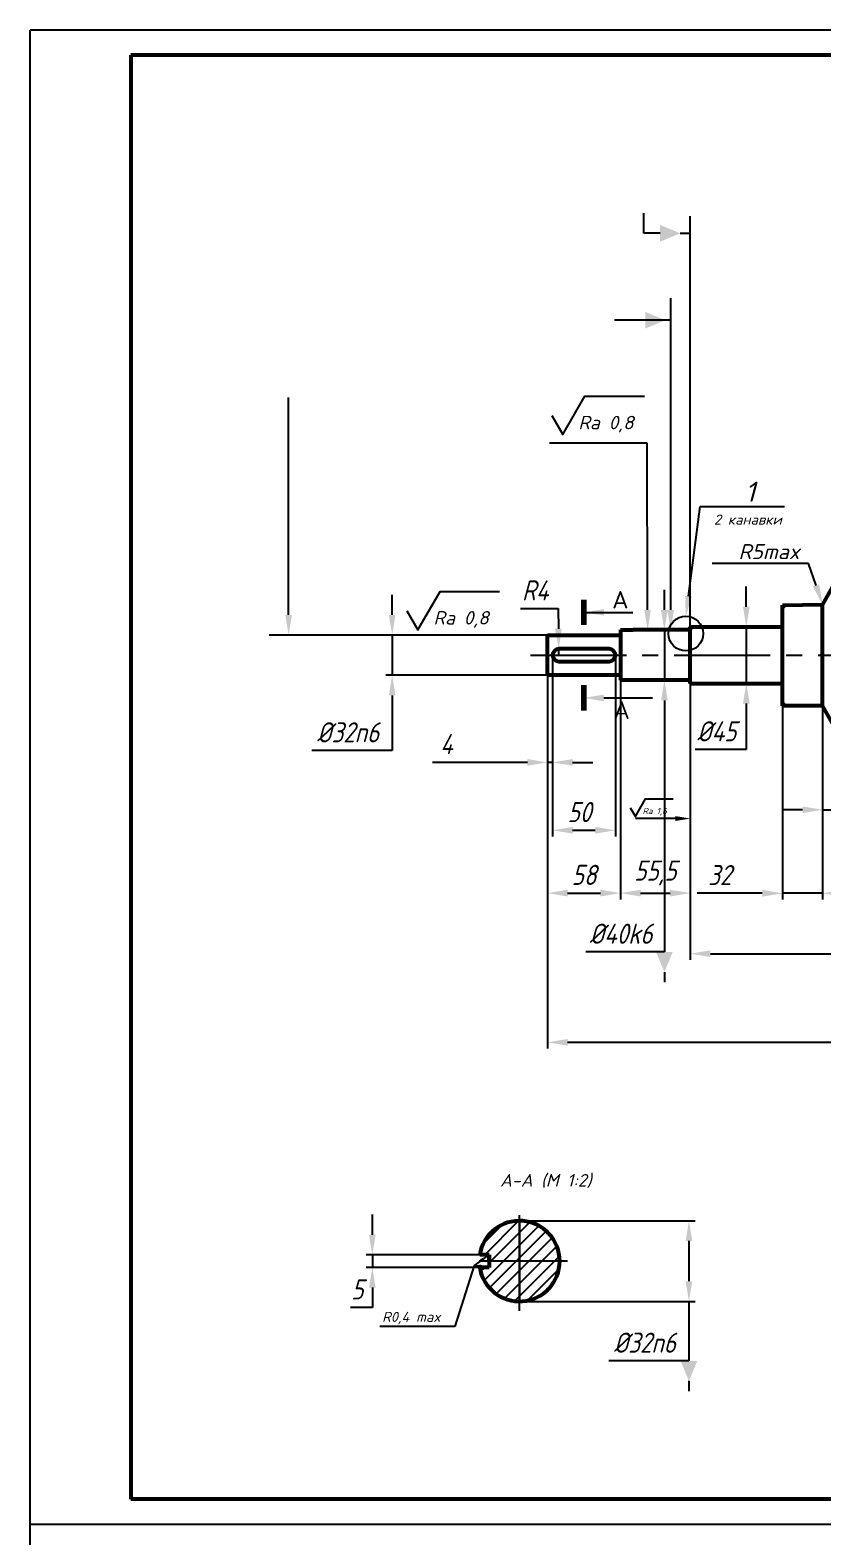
# Model space of a CAD drawing. Header units: millimetres. Extents: x -2503 to -1662, y -1923 to -1329.
# Drawn here: x -2503.2 to -2345.6, y -1628.9 to -1329.4 of the extents above; entities that cross this region are included whole.
import ezdxf
from ezdxf import colors
from ezdxf.entities.mleader import LeaderData, LeaderLine
from ezdxf.enums import TextEntityAlignment as Align
from ezdxf.math import Vec2, Vec3

# ---------------------------------------------------------------- set-up
doc = ezdxf.new("R2010")
doc.units = ezdxf.units.MM
doc.linetypes.add('осевая2', pattern=[28.575, 19.05, -3.175, 3.175, -3.175])
for name, color, linetype, lineweight in [('Основные', 7, 'Continuous', 53), ('Размеры', 7, 'Continuous', 25), ('РАМКА тонкие', 7, 'Continuous', 25), ('РАМКА1', 7, 'Continuous', 25), ('текст', 7, 'Continuous', 25), ('Тонкие', 7, 'Continuous', 25)]:
    doc.layers.add(name, color=color, linetype=linetype, lineweight=lineweight)
doc.styles.add('ADRF1', font='simplex.shx', dxfattribs={"width": 0.8, "oblique": 15})
doc.styles.get("Standard").update_dxf_attribs({"font": 'GOST_A.TTF', "oblique": 15})
doc.styles.add('TEXT', font='TXTA.SHX')
doc.dimstyles.new('SO-25', dxfattribs={"dimtxt": 4, "dimasz": 4, "dimexe": 1.25, "dimexo": 0, "dimgap": 1.625, "dimtad": 1, "dimtoh": 1, "dimdec": 0, "dimtxsty": 'ADRF1', "dimcen": 2.5, "dimadec": 0, "dimazin": 0, "dimtfac": 1, "dimtdec": 0, "dimtmove": 0, "dimatfit": 3, "dimfxl": 1, "dimarcsym": 0})

# ---------------------------------------------------------------- blocks, each defined once
blk = doc.blocks.new('*D121')
at = {"layer": 'Defpoints', "color": 0, "transparency": 16777216}
for p in [(-2400.35, -1457.61), (-2267.97, -1458.61), (-2267.97, -1530.57)]:
    blk.add_point(p, dxfattribs=at)
at = {"layer": 'Тонкие', "color": 0, "lineweight": -2, "transparency": 16777216}
for p, q in [((-2400.35, -1457.61), (-2400.35, -1531.82)), ((-2267.97, -1458.61), (-2267.97, -1531.82)), ((-2396.35, -1530.57), (-2271.97, -1530.57))]:
    blk.add_line(p, q, dxfattribs=at)
at = {"layer": 'Тонкие', "color": 0, "transparency": 16777216}
for points in [[(-2396.35, -1529.9), (-2396.35, -1531.23), (-2400.35, -1530.57)], [(-2271.97, -1529.9), (-2271.97, -1531.23), (-2267.97, -1530.57)]]:
    blk.add_solid(points, dxfattribs=at)
at = {"layer": 'Тонкие', "color": 0, "transparency": 16777216, "insert": (-2333.13, -1526.56), "char_height": 4, "attachment_point": 5, "style": 'ADRF1'}
blk.add_mtext('529,5', dxfattribs=at)
blk = doc.blocks.new('*D122')
at = {"layer": 'Defpoints', "color": 0, "transparency": 16777216}
for p in [(-2399.35, -1453.61), (-2386.85, -1453.61), (-2386.85, -1488.42)]:
    blk.add_point(p, dxfattribs=at)
at = {"layer": 'Тонкие', "color": 0, "lineweight": -2, "transparency": 16777216}
for p, q in [((-2399.35, -1453.61), (-2399.35, -1489.67)), ((-2386.85, -1453.61), (-2386.85, -1489.67)), ((-2395.35, -1488.42), (-2390.85, -1488.42))]:
    blk.add_line(p, q, dxfattribs=at)
at = {"layer": 'Тонкие', "color": 0, "transparency": 16777216}
for points in [[(-2395.35, -1487.76), (-2395.35, -1489.09), (-2399.35, -1488.42)], [(-2390.85, -1487.76), (-2390.85, -1489.09), (-2386.85, -1488.42)]]:
    blk.add_solid(points, dxfattribs=at)
at = {"layer": 'Тонкие', "color": 0, "transparency": 16777216, "insert": (-2394.01, -1484.8), "char_height": 4, "attachment_point": 5, "style": 'ADRF1'}
blk.add_mtext('50', dxfattribs=at)
blk = doc.blocks.new('*D123')
at = {"layer": 'Defpoints', "color": 0, "transparency": 16777216}
for p in [(-2400.35, -1453.61), (-2399.35, -1453.61), (-2399.35, -1474.93)]:
    blk.add_point(p, dxfattribs=at)
at = {"layer": 'Тонкие', "color": 0, "lineweight": -2, "transparency": 16777216}
for p, q in [((-2400.35, -1453.61), (-2400.35, -1476.18)), ((-2399.35, -1453.61), (-2399.35, -1476.18)), ((-2404.35, -1474.93), (-2423.2, -1474.93)), ((-2399.35, -1474.93), (-2400.35, -1474.93)), ((-2395.35, -1474.93), (-2391.35, -1474.93))]:
    blk.add_line(p, q, dxfattribs=at)
at = {"layer": 'Тонкие', "color": 0, "transparency": 16777216}
for points in [[(-2404.35, -1474.26), (-2404.35, -1475.59), (-2400.35, -1474.93)], [(-2395.35, -1474.26), (-2395.35, -1475.59), (-2399.35, -1474.93)]]:
    blk.add_solid(points, dxfattribs=at)
at = {"layer": 'Тонкие', "color": 0, "transparency": 16777216, "insert": (-2420.44, -1471.3), "char_height": 4, "attachment_point": 5, "style": 'ADRF1'}
blk.add_mtext('4', dxfattribs=at)
blk = doc.blocks.new('*D124')
at = {"layer": 'Defpoints', "color": 0, "transparency": 16777216}
for p in [(-2400.35, -1457.61), (-2385.85, -1457.61), (-2385.85, -1500.91)]:
    blk.add_point(p, dxfattribs=at)
at = {"layer": 'Тонкие', "color": 0, "lineweight": -2, "transparency": 16777216}
for p, q in [((-2400.35, -1457.61), (-2400.35, -1502.16)), ((-2385.85, -1457.61), (-2385.85, -1502.16)), ((-2396.35, -1500.91), (-2389.85, -1500.91))]:
    blk.add_line(p, q, dxfattribs=at)
at = {"layer": 'Тонкие', "color": 0, "transparency": 16777216}
for points in [[(-2396.35, -1500.25), (-2396.35, -1501.58), (-2400.35, -1500.91)], [(-2389.85, -1500.25), (-2389.85, -1501.58), (-2385.85, -1500.91)]]:
    blk.add_solid(points, dxfattribs=at)
at = {"layer": 'Тонкие', "color": 0, "transparency": 16777216, "insert": (-2393.1, -1497.29), "char_height": 4, "attachment_point": 5, "style": 'ADRF1'}
blk.add_mtext('58', dxfattribs=at)
blk = doc.blocks.new('*D125')
at = {"layer": 'Defpoints', "color": 0, "transparency": 16777216}
for p in [(-2385.85, -1458.61), (-2371.97, -1458.61), (-2371.97, -1500.91)]:
    blk.add_point(p, dxfattribs=at)
at = {"layer": 'Тонкие', "color": 0, "lineweight": -2, "transparency": 16777216}
for p, q in [((-2385.85, -1458.61), (-2385.85, -1502.16)), ((-2371.97, -1458.61), (-2371.97, -1502.16)), ((-2381.85, -1500.91), (-2375.97, -1500.91))]:
    blk.add_line(p, q, dxfattribs=at)
at = {"layer": 'Тонкие', "color": 0, "transparency": 16777216}
for points in [[(-2381.85, -1500.25), (-2381.85, -1501.58), (-2385.85, -1500.91)], [(-2375.97, -1500.25), (-2375.97, -1501.58), (-2371.97, -1500.91)]]:
    blk.add_solid(points, dxfattribs=at)
at = {"layer": 'Тонкие', "color": 0, "transparency": 16777216, "insert": (-2378.91, -1496.91), "char_height": 4, "attachment_point": 5, "style": 'ADRF1'}
blk.add_mtext('55,5', dxfattribs=at)
blk = doc.blocks.new('*D126')
at = {"layer": 'Defpoints', "color": 0, "transparency": 16777216}
for p in [(-2345.66, -1463.67), (-2300.66, -1463.73), (-2300.71, -1501.01)]:
    blk.add_point(p, dxfattribs=at)
at = {"layer": 'Тонкие', "color": 0, "lineweight": -2, "transparency": 16777216}
for p, q in [((-2345.66, -1463.67), (-2345.72, -1502.2)), ((-2300.66, -1463.73), (-2300.72, -1502.26)), ((-2341.71, -1500.96), (-2304.71, -1501.01))]:
    blk.add_line(p, q, dxfattribs=at)
at = {"layer": 'Тонкие', "color": 0, "transparency": 16777216}
for points in [[(-2341.71, -1500.29), (-2341.71, -1501.62), (-2345.71, -1500.95)], [(-2304.71, -1500.34), (-2304.71, -1501.67), (-2300.71, -1501.01)]]:
    blk.add_solid(points, dxfattribs=at)
at = {"layer": 'Тонкие', "color": 0, "transparency": 16777216, "insert": (-2323.21, -1497.36), "char_height": 4, "attachment_point": 5, "rotation": 359.9204, "style": 'ADRF1'}
blk.add_mtext('180', dxfattribs=at)
blk = doc.blocks.new('*D127')
at = {"layer": 'Defpoints', "color": 0, "transparency": 16777216}
for p in [(-2353.66, -1463.67), (-2345.66, -1463.67), (-2345.66, -1500.95)]:
    blk.add_point(p, dxfattribs=at)
at = {"layer": 'Тонкие', "color": 0, "lineweight": -2, "transparency": 16777216}
for p, q in [((-2353.66, -1463.67), (-2353.66, -1502.2)), ((-2345.66, -1463.67), (-2345.66, -1502.2)), ((-2357.66, -1500.95), (-2370.6, -1500.95)), ((-2345.66, -1500.95), (-2353.66, -1500.95)), ((-2341.66, -1500.95), (-2337.66, -1500.95))]:
    blk.add_line(p, q, dxfattribs=at)
at = {"layer": 'Тонкие', "color": 0, "transparency": 16777216}
for points in [[(-2357.66, -1500.28), (-2357.66, -1501.62), (-2353.66, -1500.95)], [(-2341.66, -1500.28), (-2341.66, -1501.62), (-2345.66, -1500.95)]]:
    blk.add_solid(points, dxfattribs=at)
at = {"layer": 'Тонкие', "color": 0, "transparency": 16777216, "insert": (-2366.13, -1497.33), "char_height": 4, "attachment_point": 5, "style": 'ADRF1'}
blk.add_mtext('32', dxfattribs=at)
blk = doc.blocks.new('*D128')
at = {"layer": 'Defpoints', "color": 0, "transparency": 16777216}
for p in [(-2371.97, -1459.23), (-2274.35, -1459.23), (-2274.35, -1512.95)]:
    blk.add_point(p, dxfattribs=at)
at = {"layer": 'Тонкие', "color": 0, "lineweight": -2, "transparency": 16777216}
for p, q in [((-2371.97, -1459.23), (-2371.97, -1514.2)), ((-2274.35, -1459.23), (-2274.35, -1514.2)), ((-2367.97, -1512.95), (-2278.35, -1512.95))]:
    blk.add_line(p, q, dxfattribs=at)
at = {"layer": 'Тонкие', "color": 0, "transparency": 16777216}
for points in [[(-2367.97, -1512.29), (-2367.97, -1513.62), (-2371.97, -1512.95)], [(-2278.35, -1512.29), (-2278.35, -1513.62), (-2274.35, -1512.95)]]:
    blk.add_solid(points, dxfattribs=at)
at = {"layer": 'Тонкие', "color": 0, "transparency": 16777216, "insert": (-2323.16, -1509.33), "char_height": 4, "attachment_point": 5, "style": 'ADRF1'}
blk.add_mtext('390.5', dxfattribs=at)
blk = doc.blocks.new('*D134')
at = {"layer": 'Defpoints', "color": 0, "transparency": 16777216}
for p in [(-2353.66, -1447.98), (-2360.83, -1459.23), (-2353.66, -1459.23)]:
    blk.add_point(p, dxfattribs=at)
at = {"layer": 'Тонкие', "color": 0, "lineweight": -2, "transparency": 16777216}
for p, q in [((-2360.83, -1443.98), (-2360.83, -1439.98)), ((-2353.66, -1447.98), (-2362.08, -1447.98)), ((-2360.83, -1447.98), (-2360.83, -1459.23)), ((-2353.66, -1459.23), (-2362.08, -1459.23)), ((-2360.83, -1463.23), (-2360.83, -1472.37)), ((-2360.83, -1472.37), (-2371, -1472.37))]:
    blk.add_line(p, q, dxfattribs=at)
at = {"layer": 'Тонкие', "color": 0, "transparency": 16777216}
for points in [[(-2361.5, -1443.98), (-2360.17, -1443.98), (-2360.83, -1447.98)], [(-2361.5, -1463.23), (-2360.17, -1463.23), (-2360.83, -1459.23)]]:
    blk.add_solid(points, dxfattribs=at)
at = {"layer": 'Тонкие', "color": 0, "transparency": 16777216, "insert": (-2366.73, -1468.75), "char_height": 4, "attachment_point": 5, "style": 'ADRF1'}
blk.add_mtext('%%C45', dxfattribs=at)
blk = doc.blocks.new('*D136')
at = {"layer": 'Defpoints', "color": 0, "transparency": 16777216}
for p in [(-2431.22, -1449.61), (-2400.35, -1449.61), (-2400.35, -1457.61)]:
    blk.add_point(p, dxfattribs=at)
at = {"layer": 'Тонкие', "color": 0, "lineweight": -2, "transparency": 16777216}
for p, q in [((-2431.22, -1445.61), (-2431.22, -1441.61)), ((-2400.35, -1449.61), (-2432.47, -1449.61)), ((-2431.22, -1449.61), (-2431.22, -1457.61)), ((-2400.35, -1457.61), (-2432.47, -1457.61)), ((-2431.22, -1461.61), (-2431.22, -1472.58)), ((-2431.22, -1472.58), (-2447.18, -1472.58))]:
    blk.add_line(p, q, dxfattribs=at)
at = {"layer": 'Тонкие', "color": 0, "transparency": 16777216}
for points in [[(-2431.89, -1445.61), (-2430.56, -1445.61), (-2431.22, -1449.61)], [(-2431.89, -1461.61), (-2430.56, -1461.61), (-2431.22, -1457.61)]]:
    blk.add_solid(points, dxfattribs=at)
at = {"layer": 'Тонкие', "color": 0, "transparency": 16777216, "insert": (-2440.01, -1468.95), "char_height": 4, "attachment_point": 5, "style": 'ADRF1'}
blk.add_mtext('%%C32n6', dxfattribs=at)
blk = doc.blocks.new('*D137')
at = {"layer": 'Defpoints', "color": 0, "transparency": 16777216}
for p in [(-2398.12, -1452.36), (-2398.1, -1453.61)]:
    blk.add_point(p, dxfattribs=at)
at = {"layer": 'Тонкие', "color": 0, "lineweight": -2, "transparency": 16777216}
for p, q in [((-2405.73, -1444.36), (-2398.26, -1444.36)), ((-2398.26, -1444.36), (-2398.19, -1448.36)), ((-2398.1, -1453.61), (-2398.12, -1452.36))]:
    blk.add_line(p, q, dxfattribs=at)
at = {"layer": 'Тонкие', "color": 0, "transparency": 16777216}
blk.add_solid([(-2397.52, -1448.35), (-2398.86, -1448.37), (-2398.12, -1452.36)], dxfattribs=at)
at = {"layer": 'Тонкие', "color": 0, "transparency": 16777216, "insert": (-2402.8, -1440.73), "char_height": 4, "attachment_point": 5, "style": 'ADRF1'}
blk.add_mtext('R4', dxfattribs=at)
blk = doc.blocks.new('*D138')
at = {"layer": 'Defpoints', "color": 0, "transparency": 16777216}
for p in [(-2378.35, -1448.61), (-2378.35, -1458.61), (-2377.12, -1458.61)]:
    blk.add_point(p, dxfattribs=at)
at = {"layer": 'Тонкие', "color": 0, "lineweight": -2, "transparency": 16777216}
for p, q in [((-2377.12, -1444.61), (-2377.12, -1440.61)), ((-2378.35, -1448.61), (-2375.87, -1448.61)), ((-2377.12, -1448.61), (-2377.12, -1458.61)), ((-2378.35, -1458.61), (-2375.87, -1458.61)), ((-2377.12, -1462.61), (-2377.12, -1512.6)), ((-2377.12, -1512.6), (-2392.76, -1512.6))]:
    blk.add_line(p, q, dxfattribs=at)
at = {"layer": 'Тонкие', "color": 0, "transparency": 16777216}
for points in [[(-2377.78, -1444.61), (-2376.45, -1444.61), (-2377.12, -1448.61)], [(-2377.78, -1462.61), (-2376.45, -1462.61), (-2377.12, -1458.61)]]:
    blk.add_solid(points, dxfattribs=at)
at = {"layer": 'Тонкие', "color": 0, "transparency": 16777216, "insert": (-2385.75, -1508.98), "char_height": 4, "attachment_point": 5, "style": 'ADRF1'}
blk.add_mtext('%%C40k6', dxfattribs=at)
blk = doc.blocks.new('*D139')
at = {"layer": 'Defpoints', "color": 0, "transparency": 16777216}
for p in [(-2345.66, -1463.67), (-2343.16, -1468.11), (-2343.16, -1484.35)]:
    blk.add_point(p, dxfattribs=at)
at = {"layer": 'Тонкие', "color": 0, "lineweight": -2, "transparency": 16777216}
for p, q in [((-2345.66, -1463.67), (-2345.66, -1485.6)), ((-2343.16, -1468.11), (-2343.16, -1485.6)), ((-2349.66, -1484.35), (-2353.66, -1484.35)), ((-2345.66, -1484.35), (-2343.16, -1484.35)), ((-2339.16, -1484.35), (-2316.82, -1484.35))]:
    blk.add_line(p, q, dxfattribs=at)
at = {"layer": 'Тонкие', "color": 0, "transparency": 16777216}
for points in [[(-2349.66, -1483.68), (-2349.66, -1485.01), (-2345.66, -1484.35)], [(-2339.16, -1483.68), (-2339.16, -1485.01), (-2343.16, -1484.35)]]:
    blk.add_solid(points, dxfattribs=at)
at = {"layer": 'Тонкие', "color": 0, "transparency": 16777216, "insert": (-2325.99, -1480.72), "char_height": 4, "attachment_point": 5, "style": 'ADRF1'}
blk.add_mtext('12x45%%D', dxfattribs=at)
blk = doc.blocks.new('*D141')
at = {"layer": 'Defpoints', "color": 0, "transparency": 16777216}
for p in [(-2405.93, -1566.06), (-2405.93, -1582.06), (-2372.24, -1582.06)]:
    blk.add_point(p, dxfattribs=at)
at = {"layer": 'Тонкие', "color": 0, "lineweight": -2, "transparency": 16777216}
for p, q in [((-2405.93, -1566.06), (-2370.99, -1566.06)), ((-2372.24, -1570.06), (-2372.24, -1578.06)), ((-2405.93, -1582.06), (-2370.99, -1582.06)), ((-2372.24, -1582.06), (-2372.24, -1593.89)), ((-2372.24, -1593.89), (-2388.19, -1593.89))]:
    blk.add_line(p, q, dxfattribs=at)
at = {"layer": 'Тонкие', "color": 0, "transparency": 16777216}
for points in [[(-2372.9, -1570.06), (-2371.57, -1570.06), (-2372.24, -1566.06)], [(-2372.9, -1578.06), (-2371.57, -1578.06), (-2372.24, -1582.06)]]:
    blk.add_solid(points, dxfattribs=at)
at = {"layer": 'Тонкие', "color": 0, "transparency": 16777216, "insert": (-2381.03, -1590.27), "char_height": 4, "attachment_point": 5, "style": 'ADRF1'}
blk.add_mtext('%%C32n6', dxfattribs=at)
blk = doc.blocks.new('*D142')
at = {"layer": 'Defpoints', "color": 0, "transparency": 16777216}
for p in [(-2435.17, -1575.31), (-2411.93, -1572.81), (-2411.93, -1575.31)]:
    blk.add_point(p, dxfattribs=at)
at = {"layer": 'Тонкие', "color": 0, "lineweight": -2, "transparency": 16777216}
for p, q in [((-2435.17, -1568.81), (-2435.17, -1564.81)), ((-2411.93, -1572.81), (-2436.42, -1572.81)), ((-2411.93, -1575.31), (-2436.42, -1575.31)), ((-2435.17, -1572.81), (-2435.17, -1575.31)), ((-2435.17, -1579.31), (-2435.17, -1583.31)), ((-2435.17, -1583.31), (-2439.49, -1583.31))]:
    blk.add_line(p, q, dxfattribs=at)
at = {"layer": 'Тонкие', "color": 0, "transparency": 16777216}
for points in [[(-2435.84, -1568.81), (-2434.51, -1568.81), (-2435.17, -1572.81)], [(-2435.84, -1579.31), (-2434.51, -1579.31), (-2435.17, -1575.31)]]:
    blk.add_solid(points, dxfattribs=at)
at = {"layer": 'Тонкие', "color": 0, "transparency": 16777216, "insert": (-2438.15, -1579.69), "char_height": 4, "attachment_point": 5, "style": 'ADRF1'}
blk.add_mtext('5', dxfattribs=at)

msp = doc.modelspace()

# ---------------------------------------------------------------- hatches: boundary and pattern name
at = {"layer": 'Тонкие'}
h = msp.add_hatch(dxfattribs=at)
h.set_pattern_fill('ANSI31', color=256, scale=0.56)
h.set_pattern_definition([(45, (-2565.825, -2025.0197), (-1.257236, 1.257236), [])])
h.paths.add_polyline_path([(-2405.93, -1566.06, 0.368973), (-2413.83, -1572.81), (-2411.93, -1572.81), (-2411.93, -1574.06), (-2405.93, -1574.06)])
h.paths.add_polyline_path([(-2405.93, -1566.06), (-2405.93, -1574.06), (-2397.93, -1574.06, 0.414214)])
h.paths.add_polyline_path([(-2397.93, -1574.06), (-2405.93, -1574.06), (-2405.93, -1582.06, 0.414214)])
h.paths.add_polyline_path([(-2405.93, -1574.06), (-2411.93, -1574.06), (-2411.93, -1575.31), (-2413.83, -1575.31, 0.368973), (-2405.93, -1582.06)])

# ---------------------------------------------------------------- linework, layer by layer
at = {"color": 7, "linetype": 'Continuous', "lineweight": 80}
for p, q in [((-2393.1, -1442.61), (-2393.1, -1447.61)), ((-2393.1, -1464.61), (-2393.1, -1459.61))]:
    msp.add_line(p, q, dxfattribs=at)
at = {"linetype": 'Continuous', "lineweight": 25}
for p, q in [((-2393.1, -1445.11), (-2383.4, -1445.11)), ((-2389.16, -1462.11), (-2379.46, -1462.11))]:
    msp.add_line(p, q, dxfattribs=at)
for points in [[(-2399.52, -1405.96), (-2397.32, -1409.78), (-2392.91, -1402.14), (-2381.08, -1402.14)], [(-2428.32, -1444.78), (-2426.12, -1448.59), (-2421.71, -1440.96), (-2409.88, -1440.96)], [(-2383.9, -1483.93), (-2382.88, -1485.7), (-2380.84, -1482.16), (-2375.36, -1482.16)]]:
    msp.add_lwpolyline(points)
for points in [[(-2392.99, -1445.11), (-2389.09, -1445.76), (-2389.09, -1444.45)], [(-2393.1, -1462.11), (-2389.16, -1461.45), (-2389.16, -1462.77)]]:
    msp.add_solid(points, dxfattribs=at)
at = {"layer": 'Основные'}
for p, q in [((-2483.19, -1334.37), (-2483.19, -1621.37)), ((-2087.69, -1334.37), (-2483.19, -1334.37)), ((-2343.16, -1439.11), (-2345.66, -1443.55)), ((-2353.66, -1443.67), (-2345.66, -1443.55)), ((-2345.66, -1463.67), (-2345.66, -1443.55)), ((-2353.66, -1444.17), (-2353.15, -1443.66)), ((-2353.66, -1463.67), (-2353.66, -1443.67)), ((-2385.85, -1448.61), (-2383.35, -1448.61)), ((-2385.85, -1448.61), (-2385.85, -1458.61)), ((-2378.35, -1448.61), (-2383.35, -1448.61)), ((-2371.97, -1447.98), (-2353.66, -1447.98)), ((-2371.97, -1459.23), (-2371.97, -1447.98)), ((-2400.35, -1457.61), (-2400.35, -1449.61)), ((-2400.35, -1449.61), (-2385.85, -1449.61)), ((-2388.1, -1452.36), (-2398.1, -1452.36)), ((-2398.1, -1454.86), (-2388.1, -1454.86)), ((-2385.85, -1457.61), (-2400.35, -1457.61)), ((-2378.35, -1458.61), (-2385.85, -1458.61)), ((-2371.97, -1459.23), (-2353.66, -1459.23)), ((-2353.66, -1463.17), (-2353.16, -1463.67)), ((-2345.66, -1463.67), (-2353.66, -1463.67)), ((-2343.16, -1468.11), (-2345.66, -1463.67)), ((-2411.93, -1572.81), (-2413.83, -1572.81)), ((-2411.93, -1575.31), (-2413.83, -1575.31)), ((-2411.93, -1574.06), (-2411.93, -1572.81)), ((-2411.93, -1572.81), (-2411.93, -1575.31)), ((-2087.69, -1621.37), (-2483.19, -1621.37))]:
    msp.add_line(p, q, dxfattribs=at)
for points in [[(-2371.97, -1447.98), (-2371.97, -1448.61), (-2378.35, -1448.61)], [(-2371.97, -1459.23), (-2371.97, -1458.61), (-2378.35, -1458.61)]]:
    msp.add_lwpolyline(points, dxfattribs=at)
for centre, radius, start, end in [((-2398.1, -1453.61), 1.25, 90, 270), ((-2388.1, -1453.61), 1.25, 270, 90), ((-2405.93, -1574.06), 8, 188.9893, 171.0107)]:
    msp.add_arc(centre, radius, start, end, dxfattribs=at)
at = {"layer": 'Размеры'}
for p, q in [((-2381.2, -1369.76), (-2381.2, -1365.76)), ((-2371.97, -1447.98), (-2371.97, -1366.37)), ((-2377.97, -1369.76), (-2381.2, -1369.76)), ((-2373.97, -1369.76), (-2371.97, -1369.76)), ((-2375.87, -1387.03), (-2375.87, -1382.64)), ((-2382.93, -1387.03), (-2387.04, -1387.03)), ((-2432.47, -1449.61), (-2455.7, -1449.61)), ((-2377.12, -1516.6), (-2377.12, -1518.6)), ((-2405.93, -1566.06), (-2405.93, -1582.06)), ((-2414.95, -1574.91), (-2418.78, -1587.05)), ((-2418.78, -1587.05), (-2433.65, -1587.05)), ((-2372.24, -1597.89), (-2372.24, -1599.89))]:
    msp.add_line(p, q, dxfattribs=at)
at = {"layer": 'Размеры', "linetype": 'ByBlock', "lineweight": -2}
msp.add_line((-2348.5, -1435.42), (-2367.63, -1435.42), dxfattribs=at)
at = {"layer": 'Размеры'}
for points in [[(-2375.87, -1387.03), (-2382.93, -1387.03)], [(-2375.87, -1390.11), (-2375.87, -1387.03)]]:
    msp.add_lwpolyline(points, dxfattribs=at)
at = {"layer": 'Размеры', "linetype": 'ByBlock', "lineweight": -2}
for points in [[(-2375.87, -1444.61), (-2375.87, -1390.11)], [(-2451.81, -1445.61), (-2451.81, -1402.42)], [(-2346.98, -1439.77), (-2348.5, -1435.42)], [(-2413.57, -1573.95), (-2414.95, -1574.91)], [(-2413.91, -1575.05), (-2414.95, -1574.91)]]:
    msp.add_lwpolyline(points, dxfattribs=at)
at = {"layer": 'Размеры'}
for points in [[(-2346.35, -1439.55), (-2345.66, -1443.55), (-2347.61, -1439.99)], [(-2451.15, -1445.61), (-2451.81, -1449.61), (-2452.48, -1445.61)], [(-2375.2, -1444.61), (-2375.87, -1448.61), (-2376.53, -1444.61)], [(-2413.86, -1574.72), (-2411.93, -1575.31), (-2413.95, -1575.38)], [(-2413.76, -1573.68), (-2411.93, -1572.81), (-2413.38, -1574.23)]]:
    msp.add_solid(points, dxfattribs=at)
at = {"layer": 'РАМКА тонкие'}
msp.add_line((-2503.19, -1626.37), (-1662.19, -1626.37), dxfattribs=at)
at = {"layer": 'РАМКА1'}
for p in [(-2503.19, -1923.37), (-1662.19, -1329.37)]:
    msp.add_line(p, (-2503.19, -1329.37), dxfattribs=at)
at = {"layer": 'Тонкие', "linetype": 'осевая2'}
msp.add_line((-2403.73, -1453.61), (-2257.02, -1453.61), dxfattribs=at)
at = {"layer": 'Тонкие'}
for p, q in [((-2405.93, -1583.96), (-2405.93, -1564.94)), ((-2396.36, -1574.06), (-2413.93, -1574.06))]:
    msp.add_line(p, q, dxfattribs=at)
msp.add_circle((-2372.85, -1449.33), 3.45, dxfattribs=at)
for points in [[(-2377.97, -1371.42), (-2377.97, -1368.09), (-2373.97, -1369.76)], [(-2380.92, -1388.69), (-2380.92, -1385.36), (-2376.92, -1387.03)], [(-2378.78, -1512.6), (-2375.45, -1512.6), (-2377.12, -1516.6)], [(-2373.9, -1593.89), (-2370.57, -1593.89), (-2372.24, -1597.89)]]:
    msp.add_solid(points, dxfattribs=at)

# ---------------------------------------------------------------- texts
at = {"attachment_point": 1}
for s, width, gutter_width, insert, char_height in [('\\pxt2;{\\Fsimplex|c0;Ra \\Fsimplex|c204;0\\Fsimplex|c0;,\\Fsimplex|c204;8}', 13.7309, 11.06, (-2394.23, -1406.04), 2.6749), ('\\pxt2;{\\Fsimplex|c0;Ra \\Fsimplex|c204;0\\Fsimplex|c0;,\\Fsimplex|c204;8}', 13.7309, 11.06, (-2423.03, -1444.85), 2.6749), ('\\pxt2;{\\Fsimplex|c0;Ra 1,6}', 6.1208, 5.12, (-2381.45, -1483.97), 1.2395)]:
    msp.add_mtext_dynamic_manual_height_columns(s, width=width, gutter_width=gutter_width, heights=[0], dxfattribs=dict(at, insert=insert, char_height=char_height))
at = {"style": 'TEXT'}
for p in [(-2385.87, -1442.59), (-2385.62, -1464.54)]:
    msp.add_attdef('А', text='1', height=3.5, dxfattribs=at).set_placement(p, align=Align.MIDDLE_CENTER)
at = {"layer": 'Размеры', "insert": (-2350.27, -1431.53), "char_height": 3, "attachment_point": 3}
msp.add_mtext('{\\Fsimplex|c0;R5max}', dxfattribs=at)
at = {"layer": 'Размеры', "ltscale": 0.95, "insert": (-2433.23, -1584.14), "char_height": 2, "attachment_point": 1}
msp.add_mtext('{\\Fsimplex|c0;R0,4 max}', dxfattribs=at)
at = {"layer": 'текст', "insert": (-2409.78, -1556.75), "char_height": 2.5, "attachment_point": 1}
msp.add_mtext_dynamic_manual_height_columns('{\\Fsimplex|c204;А-А (\\Fsimplex|c0;M\\Fsimplex|c204; 1\\Fsimplex|c0;:\\Fsimplex|c204;2)}', width=24.5471, gutter_width=12.5, heights=[0], dxfattribs=at)
at = {"layer": 'Тонкие', "attachment_point": 3}
for s, insert, char_height in [('{\\Fsimplex|c0;1}', (-2359.03, -1419.13), 4), ('{\\Fsimplex|c0;2\\Fsimplex|c204; канавки\\Fsimplex|c0; }', (-2353.77, -1425.66), 2)]:
    msp.add_mtext(s, dxfattribs=dict(at, insert=insert, char_height=char_height))

# ---------------------------------------------------------------- dimensions: what is measured, and where the dimension line sits
at = {"layer": 'Тонкие'}
dim = msp.add_radius_dim(center=(-2398.1, -1453.61), mpoint=(-2398.12, -1452.36), text='R4', dimstyle='SO-25', dxfattribs=at)
dim.commit()
dim.dimension.update_dxf_attribs({"geometry": '*D137', "text_midpoint": (-2402.8, -1440.73)})
for base, p1, p2, text, picture, middle in [((-2360.83, -1459.23), (-2353.66, -1447.98), (-2353.66, -1459.23), '%%C45', '*D134', (-2366.73, -1472.37)), ((-2431.22, -1449.61), (-2400.35, -1457.61), (-2400.35, -1449.61), '%%C32n6', '*D136', (-2440.01, -1472.58)), ((-2377.12, -1458.61), (-2378.35, -1448.61), (-2378.35, -1458.61), '%%C40k6', '*D138', (-2385.75, -1512.6)), ((-2435.17, -1575.31), (-2411.93, -1572.81), (-2411.93, -1575.31), '5', '*D142', (-2438.15, -1583.31)), ((-2372.24, -1582.06), (-2405.93, -1566.06), (-2405.93, -1582.06), '%%C32n6', '*D141', (-2381.03, -1593.89))]:
    dim = msp.add_linear_dim(base=base, p1=p1, p2=p2, angle=90, text=text, dimstyle='SO-25', dxfattribs=at)
    dim.commit()
    dim.dimension.update_dxf_attribs({"geometry": picture, "text_midpoint": middle, "dimtype": 160})
for base, p1, p2, text, picture, middle in [((-2399.35, -1474.93), (-2400.35, -1453.61), (-2399.35, -1453.61), '4', '*D123', (-2420.44, -1474.93)), ((-2386.85, -1488.42), (-2399.35, -1453.61), (-2386.85, -1453.61), '50', '*D122', (-2394.01, -1488.42)), ((-2267.97, -1530.57), (-2400.35, -1457.61), (-2267.97, -1458.61), '529,5', '*D121', (-2333.13, -1530.57)), ((-2345.66, -1500.95), (-2353.66, -1463.67), (-2345.66, -1463.67), '32', '*D127', (-2366.13, -1500.95))]:
    dim = msp.add_linear_dim(base=base, p1=p1, p2=p2, text=text, dimstyle='SO-25', dxfattribs=at)
    dim.commit()
    dim.dimension.update_dxf_attribs({"geometry": picture, "text_midpoint": middle, "dimtype": 160})
for base, p1, p2, text, picture, middle in [((-2385.85, -1500.91), (-2400.35, -1457.61), (-2385.85, -1457.61), '58', '*D124', (-2393.1, -1497.29)), ((-2371.97, -1500.91), (-2385.85, -1458.61), (-2371.97, -1458.61), '55,5', '*D125', (-2378.91, -1496.91)), ((-2274.35, -1512.95), (-2371.97, -1459.23), (-2274.35, -1459.23), '390.5', '*D128', (-2323.16, -1509.33)), ((-2343.16, -1484.35), (-2345.66, -1463.67), (-2343.16, -1468.11), '12x45%%D', '*D139', (-2325.99, -1480.72))]:
    dim = msp.add_linear_dim(base=base, p1=p1, p2=p2, text=text, dimstyle='SO-25', dxfattribs=at)
    dim.commit()
    dim.dimension.update_dxf_attribs({"geometry": picture, "text_midpoint": middle})
dim = msp.add_aligned_dim(p1=(-2345.66, -1463.67), p2=(-2300.66, -1463.73), distance=-37.28, text='180', dimstyle='SO-25', dxfattribs=at)
dim.commit()
dim.dimension.update_dxf_attribs({"geometry": '*D126', "text_midpoint": (-2323.21, -1497.36)})

# ---------------------------------------------------------------- leaders
at = {"layer": 'Размеры'}
ml = msp.add_multileader_mtext('Standard', dxfattribs=at)
ml.set_content('', color=256)
ml.set_leader_properties()
ml.build(insert=Vec2(0, 0))
ctx = ml.context
ctx.base_point, ctx.plane_origin = Vec3(-2403.96, -1411.49), Vec3(-2380.45, -1448.61)
ctx.text_align_type = 2
notes = []
notes.append((ctx, [(1, (1, 1, 0), (-2380.55, -1411.49), (-1, 0), 19.4, [(0, [(-2380.45, -1448.61)], 0, [])])]))
ctx.mtext.insert, ctx.mtext.alignment, ctx.mtext.flow_direction = Vec3(-2401.96, -1409.49), 3, 5
ml = msp.add_multileader_mtext('Standard', dxfattribs=at)
ml.set_content('', color=256)
ml.set_leader_properties()
ml.build(insert=Vec2(0, 0))
ctx = ml.context
ctx.base_point, ctx.plane_origin = Vec3(-2353.27, -1424.05), Vec3(-2372.87, -1445.88)
notes.append((ctx, [(0, (1, 1, 0), (-2369.98, -1424.05), (1, 0), 16.71, [(0, [(-2372.87, -1445.88)], 0, [])])]))
ctx.mtext.insert, ctx.mtext.flow_direction = Vec3(-2351.27, -1422.05), 5
ml = msp.add_multileader_mtext('Standard', dxfattribs=at)
ml.set_content('', color=256)
ml.set_leader_properties()
ml.build(insert=Vec2(0, 0))
ml.multileader.update_dxf_attribs({"arrow_head_size": 3})
ctx = ml.context
ctx.base_point, ctx.arrow_head_size, ctx.plane_origin = Vec3(-2386.87, -1486.09), 3, Vec3(-2371.97, -1486.09)
ctx.text_align_type = 2
notes.append((ctx, [(0, (1, 1, 0), (-2381.12, -1486.09), (-1, 0), 1.76, [(0, [(-2371.97, -1486.09)], 0, [])])]))
ctx.mtext.insert, ctx.mtext.alignment, ctx.mtext.flow_direction = Vec3(-2384.87, -1484.09), 3, 5
for ctx, leaders in notes:
    for number, flags, end, landing, length, lines in leaders:
        leader = LeaderData()
        leader.index, (leader.has_last_leader_line, leader.has_dogleg_vector, leader.attachment_direction) = number, flags
        leader.last_leader_point, leader.dogleg_vector, leader.dogleg_length = Vec3(end), Vec3(landing), length
        for number, points, colour, breaks in lines:
            line = LeaderLine()
            line.index, line.vertices, line.color, line.breaks = number, Vec3.list(points), colors.encode_raw_color(colour), breaks
            leader.lines.append(line)
        ctx.leaders.append(leader)

doc.saveas('drawing.dxf')
